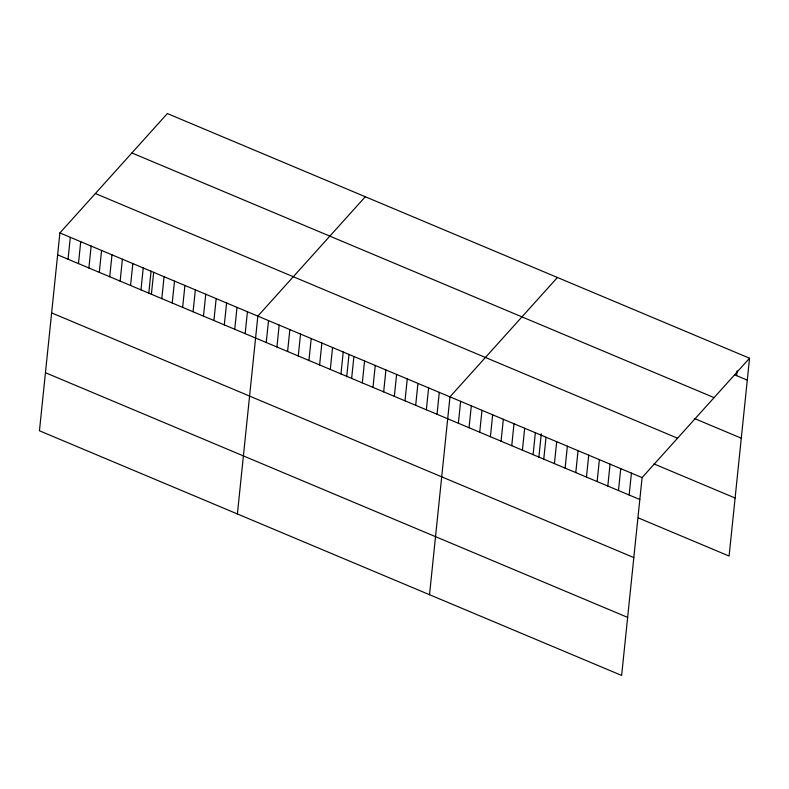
<?xml version="1.0" encoding="UTF-8"?>
<svg xmlns="http://www.w3.org/2000/svg" width="789" height="789" viewBox="0 0 789 789"><rect width="100%" height="100%" fill="white"/><g stroke="black" fill="none" stroke-linecap="round" stroke-linejoin="round"><path stroke-width="1.18" d="M59.895 232.933L39.45 430.774L621.643 675.443L642.088 477.601L749.55 358.226L167.357 113.557L59.895 232.933L642.088 477.601M68.051 259.216L70.31 237.311M78.466 263.595L80.734 241.681M88.891 267.974L91.149 246.06M99.306 272.353L101.564 250.438M109.72 276.732L111.989 254.817M120.145 281.101L122.403 259.196M130.56 285.48L132.818 263.575M140.975 289.859L143.243 267.954M148.746 293.626L151.074 271.11M151.399 294.238L153.658 272.333M161.814 298.617L164.073 276.712M172.229 302.996L174.497 281.091M182.653 307.375L184.912 285.47M193.068 311.754L195.337 289.849M203.483 316.133L205.751 294.228M213.908 320.512L216.166 298.607M224.323 324.89L226.591 302.986M234.737 329.269L237.006 307.365M245.162 333.648L247.421 311.744M237.4 513.964L257.845 316.113L365.307 196.747M266.248 342.515L268.516 320.6M276.929 346.992L279.188 325.088M287.6 351.48L289.859 329.575M298.272 355.967L300.54 334.063M308.943 360.455L311.211 338.55M319.614 364.942L321.882 343.028M330.295 369.42L332.554 347.515M340.966 373.907L343.225 352.002M346.696 376.817L349.024 354.3M351.638 378.395L353.906 356.49M362.309 382.882L364.577 360.977M372.99 387.369L375.248 365.455M383.661 391.857L385.92 369.942M394.332 396.334L396.601 374.43M405.004 400.822L407.272 378.917M415.685 405.309L417.943 383.405M426.356 409.797L428.614 387.892M437.027 414.284L439.295 392.37M429.522 594.709L449.967 396.857L557.428 277.481M458.379 423.249L460.638 401.345M469.051 427.737L471.309 405.832M479.722 432.224L481.99 410.319M490.393 436.712L492.661 414.807M501.064 441.199L503.333 419.284M511.745 445.677L514.004 423.772M522.417 450.164L524.675 428.259M533.088 454.651L535.356 432.747M538.818 457.561L541.264 433.861M543.759 459.139L546.027 437.234M554.44 463.626L556.699 441.712M565.111 468.104L567.37 446.199M575.783 472.591L578.051 450.687M586.454 477.079L588.722 455.174M597.135 481.566L599.393 459.662M607.806 486.054L610.065 464.149M618.477 490.541L620.746 468.627M629.149 495.019L631.417 473.114M736.61 375.643L737.113 370.781M749.55 358.226L729.105 556.067L638.38 517.939M734.48 374.755L747.282 380.13M131.891 152.948L714.084 397.617M694.32 418.456L741.285 438.191M95.361 193.532L677.554 438.211M653.982 463.922L735.101 498.007M57.627 254.837L639.83 499.506M51.63 312.898L633.823 557.567M45.446 372.714L627.64 617.383"/></g></svg>
